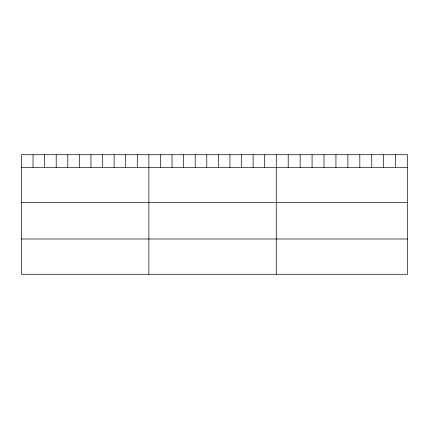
<?xml version="1.0" encoding="UTF-8"?>
<svg xmlns="http://www.w3.org/2000/svg" width="429" height="429" viewBox="0 0 429 429"><rect width="100%" height="100%" fill="white"/><g stroke="black" fill="none" stroke-linecap="round" stroke-linejoin="round"><path stroke-width="0.64" d="M407.55 167.385L407.55 274.276L21.45 274.276L21.45 154.724L407.55 154.724L407.55 167.385L21.45 167.385M21.45 202.66L407.55 202.66M21.45 239.001L407.55 239.001M395.618 154.724L395.618 167.385M383.682 154.724L383.682 167.385M371.75 154.724L371.75 167.385M359.813 154.724L359.813 167.385M347.881 154.724L347.881 167.385M335.945 154.724L335.945 167.385M324.013 154.724L324.013 167.385M312.076 154.724L312.076 167.385M300.144 154.724L300.144 167.385M288.208 154.724L288.208 167.385M276.276 154.724L276.276 274.276M264.693 154.724L264.693 167.385M253.11 154.724L253.11 167.385M241.527 154.724L241.527 167.385M229.944 154.724L229.944 167.385M218.361 154.724L218.361 167.385M206.778 154.724L206.778 167.385M195.195 154.724L195.195 167.385M183.612 154.724L183.612 167.385M172.029 154.724L172.029 167.385M160.446 154.724L160.446 167.385M148.863 154.724L148.863 274.276M137.28 154.724L137.28 167.385M125.697 154.724L125.697 167.385M114.114 154.724L114.114 167.385M102.531 154.724L102.531 167.385M90.948 154.724L90.948 167.385M79.365 154.724L79.365 167.385M67.782 154.724L67.782 167.385M56.199 154.724L56.199 167.385M44.616 154.724L44.616 167.385M33.033 154.724L33.033 167.385"/></g></svg>
